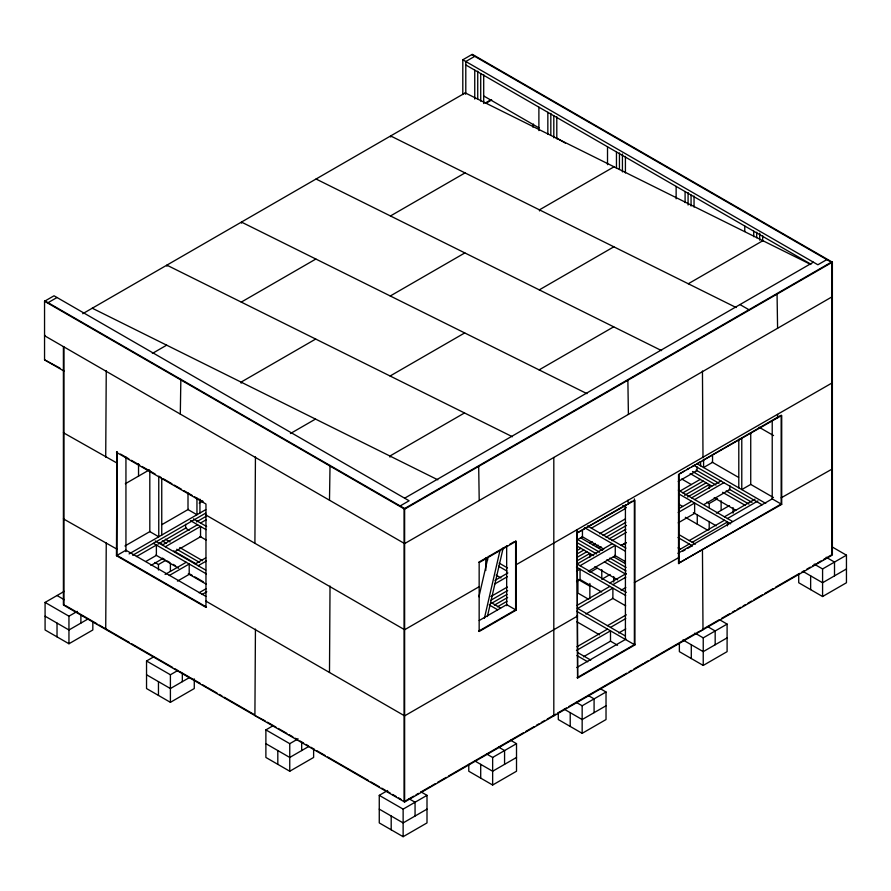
<?xml version="1.0" encoding="UTF-8"?>
<svg xmlns="http://www.w3.org/2000/svg" width="891" height="891" viewBox="0 0 891 891"><rect width="100%" height="100%" fill="white"/><g stroke="black" fill="none" stroke-linecap="round" stroke-linejoin="round"><path stroke-width="1.34" d="M478.935 596.77L488.257 556.296M484.403 618.265L499.929 550.805M487.388 616.539L503.226 547.742M63.94 371.035L44.55 359.83L44.55 301.258L54.039 295.79L409.103 500.775L400.148 505.943M462.808 94.557L462.808 59.786L472.297 54.306L832.372 262.188L832.372 555.048L404.625 802L63.406 605L63.406 346.599M48.069 302.673L57.024 297.505M474.736 56.345L465.793 61.512L465.793 93.9M45.096 335.406L44.55 335.718L404.625 543.599L832.372 296.647L831.826 296.335M82.718 313.721L465.225 92.887L810.777 264.482M485.161 103.1L491.153 99.647M485.695 103.412L491.687 99.959M44.55 359.83L59.92 368.083M106.252 370.723L105.717 457.161M533.464 124.072L532.918 127.157M152.35 353.437L166.673 345.162M241.272 302.105L315.86 259.036M390.458 215.967L465.046 172.899M180.851 379.332L180.305 414.092M116.454 452.338L205.966 504.016L205.966 607.372L116.454 555.694L116.999 452.027M315.681 339.048L241.082 382.116L241.149 383.186M390.269 295.99L464.868 252.921M614.055 166.795L539.456 209.853L539.523 210.922M116.999 463.053L63.406 432.736M125.308 483.757L149.365 469.858M290.433 433.538L315.503 419.071M390.091 376.002L464.679 332.944M539.278 289.876L613.866 246.807M106.252 542.987L105.717 629.425L106.252 629.113M255.439 456.849L254.904 543.298M116.999 549.19L63.406 518.863M124.929 545.983L150.089 531.459M162.062 524.543L188.413 509.329M199.194 503.114L202.78 501.032M116.454 555.694L125.943 550.215L205.91 596.391M92.831 621.706L92.831 629.982L68.952 643.759L45.085 629.982L45.085 602.416L64.185 591.39M129.095 553.912L205.743 509.663M132.681 555.282L205.743 513.105M206.5 514.731L205.966 515.043L404.625 629.737L479.158 586.701M136.423 556.574L156.382 545.047L156.382 555.383L145.812 561.486M157.885 544.189L186.186 527.806M196.454 521.914L206.478 516.101M162.351 545.047L197.557 524.721M200.542 523.006L206.411 519.62M64.486 605L63.94 605.312L63.94 346.911M165.325 546.773L200.542 526.447L200.542 536.783M150.924 565.429L162.942 558.49M174.714 551.685L200.72 536.649M45.085 602.416L68.952 616.193L77.317 611.371M154.889 562.455L158.464 564.515L165.626 560.383M330.026 465.458L329.492 500.23M88.053 618.955L68.952 629.982L45.085 616.193M165.091 574.472L186.219 562.277M169.245 575.519L189.204 564.003L189.204 574.339L177.465 581.11M195.162 564.003L205.732 557.9M198.147 565.718L206.367 560.985M464.501 412.956L389.913 456.025L389.968 457.094M539.1 369.888L613.687 326.83M688.275 283.761L762.874 240.693M199.083 592.749L206.133 588.684M202.068 594.464L206.768 591.758M206.5 600.868L205.966 601.169L404.625 715.863L577.613 615.993L577.078 615.681M404.625 498.192L813.394 262.188M826.815 259.604L817.871 264.772L462.808 59.786M44.55 301.258L404.625 509.151L832.372 262.188M194.271 678.897L194.271 688.543L170.404 702.331L146.536 688.543L146.536 660.988L153.697 656.856M146.536 660.988L170.404 674.765L177.565 670.633M255.439 629.113L254.904 715.562L265.206 720.886M330.026 586.044L329.492 672.493M189.493 677.528L170.404 688.543L146.536 674.765M478.623 562.277L486.976 557.454M489.359 556.073L507.257 545.737M509.652 544.356L514.419 541.605M494.973 580.397L507.881 572.946M584.24 528.853L577.078 532.996L634.904 500.23L634.904 644.928L577.613 678.006L577.078 531.949M586.534 527.539L621.283 507.48M621.963 507.079L626.017 504.74M628.4 503.359L632.198 501.165M679.722 473.734L684.533 470.949M686.883 469.602L689.344 468.176M691.661 466.839L695.348 464.712M697.62 463.398L700.159 461.939M702.398 460.636L712.165 455M713.134 454.443L722.98 448.752M723.882 448.24L775.849 418.235M776.395 417.924L780.137 415.763M678.53 563.602L678.53 474.424L781.708 415.473L781.708 504.362L678.53 563.312L781.162 504.05M494.438 584.151L507.347 576.7M591.401 528.174L625.437 508.516M576.588 540.169L582.447 536.783L582.447 530.323M678.251 481.474L697.029 470.637L697.029 466.761M490.908 596.524L507.347 587.035M599.621 533.765L625.437 518.852M313.621 749.186L313.621 757.45L289.753 771.238L265.886 757.45L265.886 729.885L273.047 725.753M490.874 600.256L507.67 590.555M577.268 550.371L580.876 548.299M589.842 543.12L592.248 541.728M603.04 535.502L625.838 522.338M679.844 491.164L700.237 479.38M491.464 603.363L507.057 594.364M576.655 554.18L583.861 550.025M592.827 544.846L595.233 543.454M606.025 537.217L626.429 525.445M682.829 492.879L703.222 481.107M494.438 605.089L507.647 597.471M577.245 557.287L586.835 551.741M595.812 546.562L598.206 545.181M609.01 538.944L625.805 529.243M684.611 495.296L706.207 482.822M497.423 606.816L507.024 601.269M576.622 561.085L589.82 553.467L589.82 557.343M598.797 548.288L601.191 546.896M611.994 540.67L626.395 532.35M687.596 497.022L709.191 484.548L709.191 488.424M479.213 620.504L506.667 604.655L516.156 610.135L516.156 541.227L479.158 562.589L479.158 631.496L516.156 610.135M577.078 564.003L612.284 543.677M691.661 497.857L720.997 480.917M580.063 565.718L615.269 545.392L615.269 555.728L588.283 571.32M678.742 508.75L691.661 501.299M694.635 499.573L723.982 482.632M576.544 571.198L580.063 569.171L580.063 579.506L576.544 581.533M621.239 545.392L625.939 542.686M678.207 512.503L694.635 503.025L694.635 513.361L678.207 522.839M621.595 545.459L626.395 542.686M478.623 631.184L515.622 609.823M265.886 729.885L289.753 743.673L298.106 738.851M704.024 504.495L729.852 489.582L729.852 485.706M589.853 572.412L597.015 568.269M706.808 502.123L709.203 503.504L717.556 498.682M308.843 746.424L289.753 757.45L265.886 743.673M610.146 574.472L601.781 579.295L601.781 569.65M716.364 513.149L729.484 505.565M609.901 582.948L626.328 573.459M724.472 516.802L754.989 499.183M577.045 605.368L609.901 586.401M612.885 584.674L625.794 577.223M689.266 540.57L724.472 520.244M727.457 518.529L757.974 500.909M577.68 608.442L612.885 588.116L612.885 598.451L585.888 614.033M678.708 550.115L689.266 544.022M692.251 542.296L727.457 521.97L727.457 525.846M677.928 553.322L772.219 498.882L781.708 504.362M682.862 551.161L685.212 549.803M687.562 548.455L692.251 545.737M621.105 590.265L625.794 587.559M607.517 625.671L626.295 614.835M577 646.732L607.517 629.113M610.502 627.398L625.76 618.588M576.466 650.486L610.502 630.839L610.502 641.175L583.505 656.756M618.71 632.989L625.76 628.923M576.811 667.515L626.05 639.092M577.078 677.695L635.005 644.26M421.031 791.91L427.001 795.351L427.001 822.916L403.133 836.694L379.265 822.916L379.265 795.351L387.618 790.529M413.714 796.131L404.091 801.688L404.091 508.839L831.826 261.887L831.826 554.737L823.44 559.57M416.019 794.805L418.525 793.358M420.819 792.032L430.553 786.408M431.634 785.784L435.365 783.635M437.637 782.32L446.191 777.375M448.451 776.072L523.373 732.814M525.601 731.533L534.121 726.622M536.427 725.285L538.888 723.86M541.238 722.501L544.858 720.418M547.241 719.037L555.672 714.17M557.989 712.833L566.509 707.922M568.725 706.63L626.663 673.184M629.024 671.814L631.474 670.411M633.802 669.063L643.502 663.461M644.538 662.859L648.314 660.688M650.508 659.407L654.328 657.213M655.275 656.656L665.165 650.965M666.023 650.452L694.668 633.913M697.052 632.543L702.999 629.737L702.453 549.491M702.999 629.113L704.981 627.966M705.973 627.398L719.226 619.746M721.565 618.387L730.007 613.52M732.357 612.162L734.797 610.758M737.158 609.388L740.789 607.294M743.161 605.925L745.578 604.532M747.95 603.162L751.57 601.069M753.953 599.699L762.351 594.843M764.745 593.462L773.143 588.617M775.526 587.236L799.528 573.381M801.878 572.022L804.328 570.619M806.678 569.26L810.32 567.155M812.659 565.796L816.312 563.691M817.459 563.034L821.112 560.918M379.265 795.351L403.133 809.128L427.001 795.351M486.675 754.009L492.645 757.45L516.513 743.673L516.513 771.238L492.645 785.016L468.777 771.238L468.777 764.344M576.187 702.331L582.157 705.772L606.025 691.995L606.025 719.549L582.157 733.338L558.289 719.549L558.289 712.666M694.88 633.044L703.233 637.867L727.101 624.09L727.101 651.644L703.233 665.432L679.365 651.644L679.365 643.38M814.229 564.137L822.582 568.959L846.45 555.182L846.45 582.747L822.582 596.524L798.715 582.747L798.715 574.472M427.001 809.128L403.133 822.916L379.265 809.128M516.513 757.45L492.645 771.238L474.736 760.903M606.025 705.772L582.157 719.549L564.248 709.214M727.101 637.867L703.233 651.644L682.94 639.938M846.45 568.959L822.582 582.747L803.482 571.721M736.189 307.551L390.637 135.955L390.704 137.014M316.049 179.013L661.59 350.62M587.002 393.677L241.45 222.082L241.517 223.151M512.403 436.746L166.862 265.15L166.918 266.22M92.263 308.219L437.815 479.815M471.751 54.618L831.292 262.188M465.793 64.954L810.654 264.059M483.757 95.994L539.033 127.914M555.85 137.626L565.406 143.139M777.052 293.507L777.587 328.278M739.987 304.566L748.941 309.734M831.826 382.473L832.372 382.774L515.622 565.028M702.453 371.024L702.999 457.473M777.052 417.545L777.587 417.857L777.587 414.404M831.826 468.599L832.372 468.911L781.162 497.846M759.11 427.235L773.544 435.565M627.865 379.644L628.4 414.404M712.065 462.095L738.561 477.387M750.601 484.336L773.488 497.557M697.096 463.777L765.737 503.415M694.679 465.837L762.128 504.774M832.127 546.918L846.45 555.182M696.094 470.103L718.937 483.278M729.161 489.192L752.004 502.368M692.519 471.473L715.963 485.016M726.176 490.908L749.019 504.094M690.135 473.555L711.775 486.041M722.601 492.289L745.444 505.475M826.157 557.254L834.511 562.076L834.511 575.853M681.726 479.024L691.338 484.581M714.181 497.768L735.821 510.265M678.329 490.161L732.413 521.391M678.953 493.959L730.642 523.808M678.953 504.295L682.551 506.378M693.376 512.626L716.208 525.813M685.335 517.281L708.011 530.379M627.865 500.23L628.4 503.983M678.597 534.411L695.425 544.134M622.731 505.598L626.328 507.681M678.018 537.529L692.441 545.849M678.018 547.865L680.423 549.246M678.53 557.109L679.065 557.421L634.37 582.603M587.514 525.924L625.983 548.132M478.679 465.77L479.213 500.542M584.529 527.65L625.404 551.251M577.078 529.544L577.613 678.006M582.135 536.594L603.764 549.09M614.59 555.338L625.404 561.586M580.943 537.986L602.583 550.471M613.409 556.719L625.426 563.658M719.939 619.947L727.101 624.09M576.755 539.01L599.598 552.197M609.812 558.089L626.05 567.467M576.778 542.463L596.602 553.912M606.827 559.815L626.061 570.919M576.789 545.916L593.618 555.639M604.432 561.876L626.072 574.372M708.011 626.841L715.172 630.973L715.172 644.761M594.82 566.665L617.652 579.852M576.978 563.936L626.262 592.392M576.399 567.055L625.682 595.5M579.996 579.473L601.637 591.958M612.451 598.206L625.682 605.835M589.853 586.189L577.914 579.295L577.914 593.083L588.661 599.287M45.085 300.958L404.625 508.527M499.116 563.09L507.525 567.946M577.245 608.197L625.326 635.962M485.317 558.568L487.711 559.949M498.537 566.197L506.946 571.053M576.666 611.304L634.904 644.928M496.131 575.14L500.942 577.925M576.666 621.64L599.509 634.826M610.324 641.075L617.541 645.24M490.974 602.483L500.586 608.041M577.524 652.457L590.744 660.086M489.192 604.9L497.612 609.756M576.945 655.564L587.759 661.813M600.055 688.543L606.025 691.995M588.116 695.437L594.085 698.878L594.085 712.666M120.575 454.098L128.928 458.921M131.311 460.302L139.675 465.124M142.059 466.494L155.19 474.079M161.148 477.52L158.765 476.139L158.765 536.783L149.811 531.615L149.811 470.537M163.543 478.901L171.896 483.724M174.28 485.105L181.441 489.237M183.824 490.618L192.189 495.441M194.572 496.822L202.925 501.644M553.266 715.562L553.812 715.863L553.812 457.473M193.414 518.885L206.634 526.525M190.429 520.611L206.055 529.633M189.226 530.256L185.618 528.174L185.618 524.298M200.041 536.493L206.055 539.968M165.325 539.189L170.125 541.962M179.748 547.519L202.58 560.706M510.543 740.221L516.513 743.673M162.34 540.915L166.528 543.332M176.763 549.235L199.595 562.421M159.934 542.964L163.543 545.047M173.734 550.939L196.577 564.126M155.223 540.937L205.71 570.084M153.397 543.332L206.333 573.893M498.615 747.115L504.573 750.556L504.573 764.344M162.34 558.134L164.746 559.526M167.14 560.918L169.546 562.299M173.155 564.382L175.56 565.774M189.983 574.105L192.389 575.497M194.795 576.878L203.215 581.734M155.847 555.082L178.679 568.269M188.302 573.815L206.333 584.229M116.999 555.383L206.5 607.061M57.024 595.522L64.185 599.654M409.103 798.793L415.061 802.245L415.061 816.022M65.678 605.691L96.93 623.733M99.09 624.981L102.944 627.208M103.868 627.743L113.758 633.445M114.672 633.98L129.384 642.467M131.523 643.703L172.654 667.448M174.825 668.707L178.668 670.923M179.648 671.491L189.482 677.171M190.474 677.739L200.297 683.408M202.502 684.689L206.311 686.883M207.313 687.462L217.126 693.131M219.342 694.412L221.937 695.904M224.153 697.185L254.381 714.638M267.467 722.189L276.021 727.134M278.293 728.448L286.835 733.371M289.13 734.696L292.849 736.846M295.244 738.227L297.65 739.619M299.955 740.944L303.664 743.094M305.969 744.419L308.475 745.867M310.781 747.204L314.478 749.331M316.795 750.668L325.293 755.579M327.621 756.927L368.562 780.561M370.934 781.93L379.388 786.809M381.76 788.179L385.391 790.272M387.774 791.654L390.202 793.057M392.597 794.438L396.205 796.521M398.611 797.902L401.017 799.294M465.225 92.887L465.291 93.956M822.582 568.959L822.582 596.524M810.643 575.853L810.643 589.63M781.162 415.161L781.162 504.351M772.219 420.563L772.219 499.383M762.663 235.669L762.663 241.183M759.689 233.253L759.689 240.147M756.704 232.217L756.704 237.73M753.719 231.181L753.719 236.694M750.734 433.059L750.734 484.414L741.78 489.582L741.78 438.071M744.765 226.013L744.765 231.526M738.795 439.319L738.795 487.856M733.07 507.636L733.07 513.149M721.131 500.742L721.131 510.398M712.544 455.424L712.544 462.362L703.589 467.53L703.589 459.277M709.203 503.504L709.203 507.636M709.203 521.413L709.203 529.688M703.233 637.867L703.233 665.432M700.604 461.705L700.604 465.815M697.263 514.53L697.263 524.175M694.044 196.042L694.044 207.068M691.293 644.761L691.293 658.538M691.06 195.006L691.06 206.033M688.075 192.601L688.075 204.997M685.09 191.565L685.09 202.591M679.065 474.736L679.065 563.624M676.135 186.397L676.135 198.804M634.37 498.871L634.37 644.616M625.415 156.426L625.415 172.965M625.415 505.32L625.415 639.448M622.43 154.009L622.43 171.93M619.445 152.974L619.445 169.513M616.461 151.949L616.461 168.488M613.721 576.544L613.721 582.057M607.517 146.781L607.517 164.69M589.853 583.438L589.853 598.596M582.157 705.772L582.157 733.338M570.218 712.666L570.218 726.443M556.797 116.799L556.797 138.851M553.812 115.774L553.812 137.815M550.827 113.357L550.827 135.41M547.842 112.322L547.842 134.374M538.888 107.154L538.888 130.587M515.622 540.915L515.622 610.469M506.667 546.228L506.667 605.68M492.645 757.45L492.645 785.016M485.784 557.989L485.784 570.485M483.702 74.599L483.702 103.545M480.717 73.563L480.717 101.129M480.706 764.344L480.706 778.121M477.732 71.157L477.732 98.723M474.747 70.122L474.747 99.068M404.625 509.151L404.625 802M403.133 809.128L403.133 836.694M391.194 816.022L391.194 829.799M301.681 742.292L301.681 750.567M289.753 743.673L289.753 771.238M277.814 750.567L277.814 764.344M199.94 499.194L199.94 513.016M196.956 498.047L196.956 514.731L188.001 509.563L188.001 492.912M182.332 673.384L182.332 681.66M170.404 563.145L170.404 571.409M170.404 674.765L170.404 702.331M161.75 478.667L161.75 535.057M158.464 564.515L158.464 570.028M158.464 681.66L158.464 695.437M138.539 463.61L138.539 476.117M125.943 457.027L125.943 551.64M116.999 451.581L116.999 555.683M80.892 614.823L80.892 623.087M68.952 616.193L68.952 643.759M57.024 623.087L57.024 636.865"/></g></svg>
